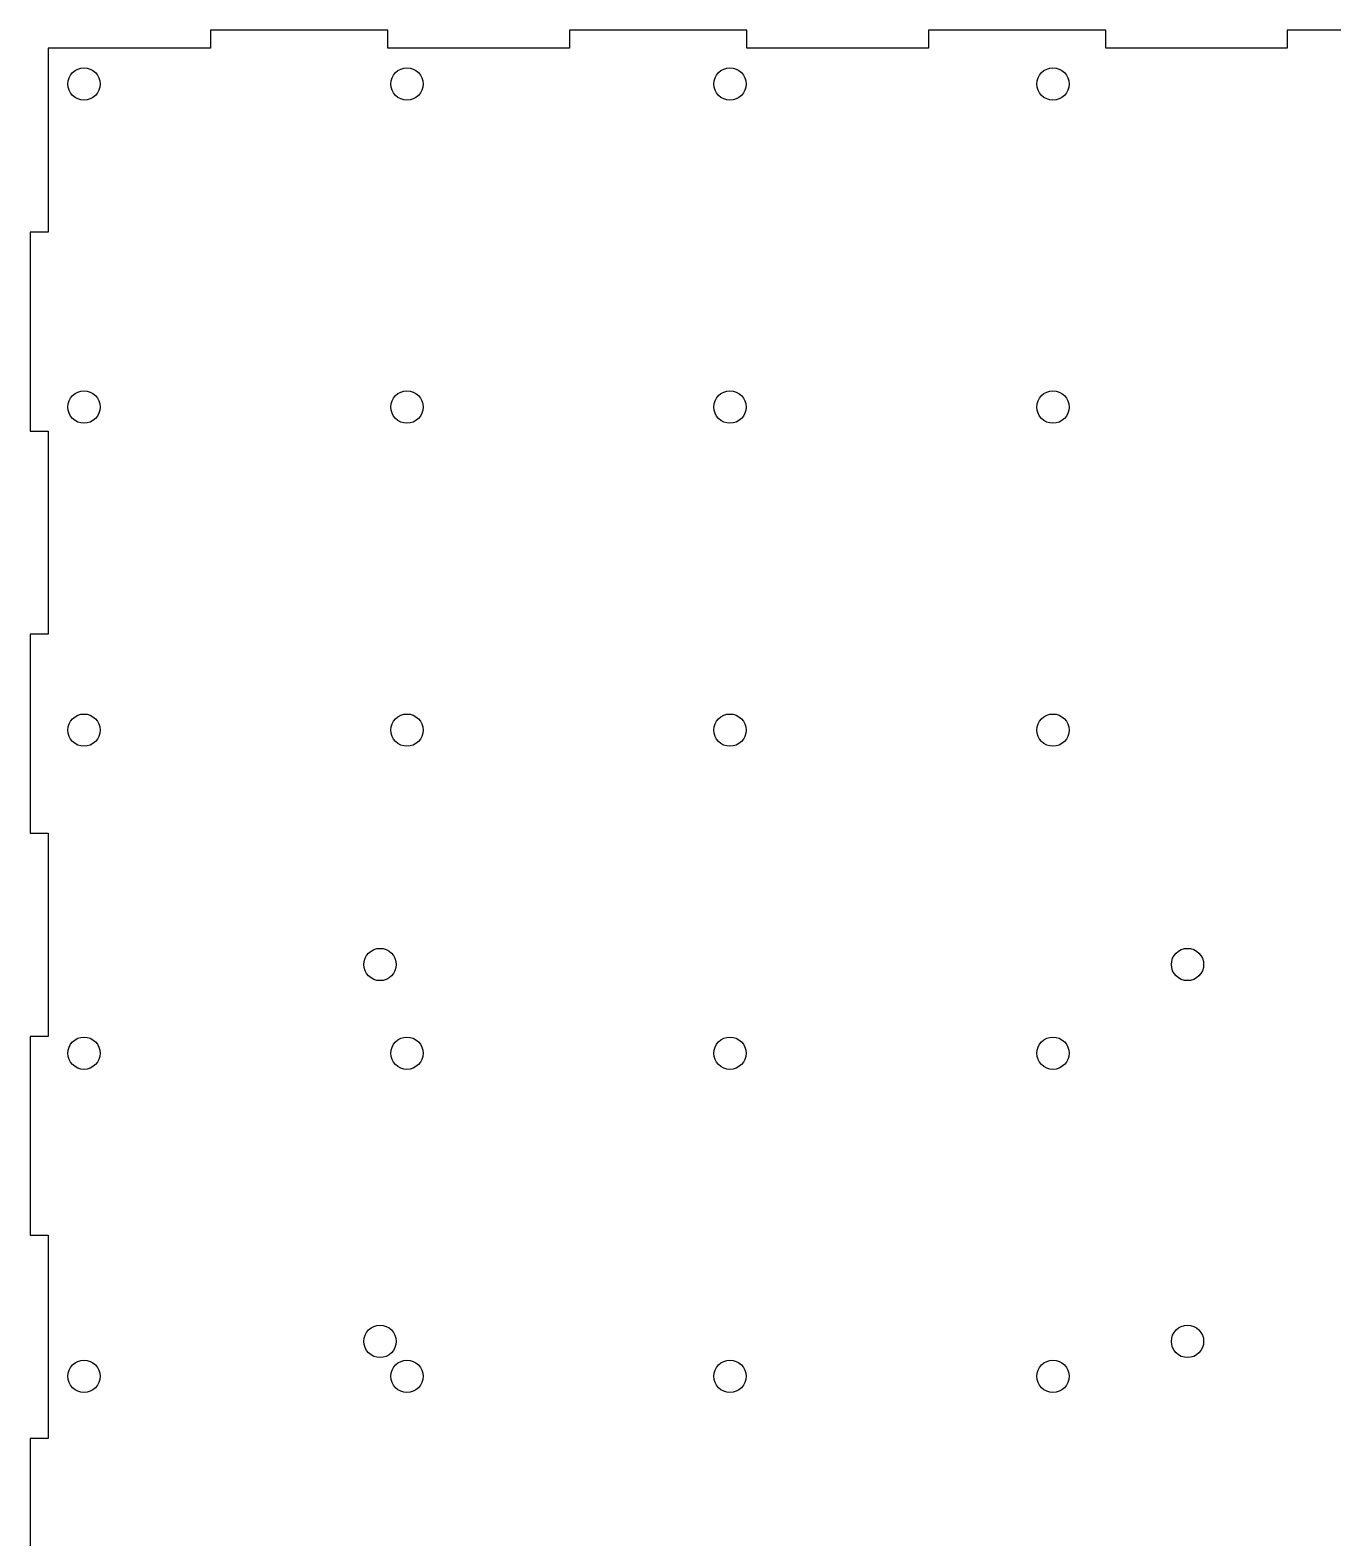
# Model space of a CAD drawing. Header units: metres. Extents: x 0 to 318, y 0 to 356.
# Drawn here: x 0 to 153.7, y 177.8 to 355.6 of the extents above; entities that cross this region are included whole.
import ezdxf

# ---------------------------------------------------------------- set-up
doc = ezdxf.new("R2010")
doc.units = ezdxf.units.M

msp = doc.modelspace()

# ---------------------------------------------------------------- linework, layer by layer
for p, q in [((42.2063, 355.6), (21.2937, 355.6)), ((21.2937, 355.6), (21.2937, 353.473)), ((42.2063, 353.473), (42.2063, 355.6)), ((84.5397, 355.6), (63.627, 355.6)), ((63.627, 355.6), (63.627, 353.473)), ((84.5397, 353.473), (84.5397, 355.6)), ((126.873, 355.6), (105.96, 355.6)), ((105.96, 355.6), (105.96, 353.473)), ((126.873, 353.473), (126.873, 355.6)), ((169.206, 355.6), (148.294, 355.6)), ((148.294, 355.6), (148.294, 353.473)), ((21.2937, 353.473), (2.12697, 353.473)), ((2.12697, 353.473), (2.12697, 331.766)), ((63.627, 353.473), (42.2063, 353.473)), ((105.96, 353.473), (84.5397, 353.473)), ((148.294, 353.473), (126.873, 353.473)), ((4.59, 349.979), (4.76602, 350.308)), ((4.76602, 350.308), (5.00293, 350.597)), ((5.00293, 350.597), (5.29163, 350.834)), ((5.29163, 350.834), (5.62097, 351.01)), ((5.62097, 351.01), (5.97833, 351.118)), ((5.97833, 351.118), (6.34999, 351.155)), ((6.34999, 351.155), (6.72163, 351.118)), ((6.72163, 351.118), (7.07899, 351.01)), ((7.07899, 351.01), (7.40834, 350.834)), ((7.40834, 350.834), (7.69702, 350.597)), ((7.69702, 350.597), (7.93393, 350.308)), ((7.93393, 350.308), (8.10997, 349.979)), ((42.69, 349.979), (42.866, 350.308)), ((42.866, 350.308), (43.1029, 350.597)), ((43.1029, 350.597), (43.3916, 350.834)), ((43.3916, 350.834), (43.721, 351.01)), ((43.721, 351.01), (44.0783, 351.118)), ((44.0783, 351.118), (44.45, 351.155)), ((44.45, 351.155), (44.8216, 351.118)), ((44.8216, 351.118), (45.179, 351.01)), ((45.179, 351.01), (45.5083, 350.834)), ((45.5083, 350.834), (45.797, 350.597)), ((45.797, 350.597), (46.0339, 350.308)), ((46.0339, 350.308), (46.21, 349.979)), ((80.79, 349.979), (80.966, 350.308)), ((80.966, 350.308), (81.2029, 350.597)), ((81.2029, 350.597), (81.4916, 350.834)), ((81.4916, 350.834), (81.821, 351.01)), ((81.821, 351.01), (82.1783, 351.118)), ((82.1783, 351.118), (82.55, 351.155)), ((82.55, 351.155), (82.9216, 351.118)), ((82.9216, 351.118), (83.279, 351.01)), ((83.279, 351.01), (83.6083, 350.834)), ((83.6083, 350.834), (83.897, 350.597)), ((83.897, 350.597), (84.1339, 350.308)), ((84.1339, 350.308), (84.31, 349.979)), ((118.89, 349.979), (119.066, 350.308)), ((119.066, 350.308), (119.303, 350.597)), ((119.303, 350.597), (119.592, 350.834)), ((119.592, 350.834), (119.921, 351.01)), ((119.921, 351.01), (120.278, 351.118)), ((120.278, 351.118), (120.65, 351.155)), ((120.65, 351.155), (121.022, 351.118)), ((121.022, 351.118), (121.379, 351.01)), ((121.379, 351.01), (121.708, 350.834)), ((121.708, 350.834), (121.997, 350.597)), ((121.997, 350.597), (122.234, 350.308)), ((122.234, 350.308), (122.41, 349.979)), ((4.44498, 349.25), (4.48157, 349.622)), ((4.48157, 348.878), (4.44498, 349.25)), ((4.48157, 349.622), (4.59, 349.979)), ((4.59, 348.521), (4.48157, 348.878)), ((4.76602, 348.192), (4.59, 348.521)), ((8.10997, 348.521), (7.93393, 348.192)), ((8.10997, 349.979), (8.21838, 349.622)), ((8.21838, 348.878), (8.10997, 348.521)), ((8.21838, 349.622), (8.25499, 349.25)), ((8.25499, 349.25), (8.21838, 348.878)), ((42.545, 349.25), (42.5816, 349.622)), ((42.5816, 348.878), (42.545, 349.25)), ((42.5816, 349.622), (42.69, 349.979)), ((42.69, 348.521), (42.5816, 348.878)), ((42.866, 348.192), (42.69, 348.521)), ((46.21, 348.521), (46.0339, 348.192)), ((46.21, 349.979), (46.3184, 349.622)), ((46.3184, 348.878), (46.21, 348.521)), ((46.3184, 349.622), (46.355, 349.25)), ((46.355, 349.25), (46.3184, 348.878)), ((80.645, 349.25), (80.6816, 349.622)), ((80.6816, 348.878), (80.645, 349.25)), ((80.6816, 349.622), (80.79, 349.979)), ((80.79, 348.521), (80.6816, 348.878)), ((80.966, 348.192), (80.79, 348.521)), ((84.31, 348.521), (84.1339, 348.192)), ((84.31, 349.979), (84.4184, 349.622)), ((84.4184, 348.878), (84.31, 348.521)), ((84.4184, 349.622), (84.455, 349.25)), ((84.455, 349.25), (84.4184, 348.878)), ((118.745, 349.25), (118.782, 349.622)), ((118.782, 348.878), (118.745, 349.25)), ((118.782, 349.622), (118.89, 349.979)), ((118.89, 348.521), (118.782, 348.878)), ((119.066, 348.192), (118.89, 348.521)), ((122.41, 348.521), (122.234, 348.192)), ((122.41, 349.979), (122.518, 349.622)), ((122.518, 348.878), (122.41, 348.521)), ((122.518, 349.622), (122.555, 349.25)), ((122.555, 349.25), (122.518, 348.878)), ((5.00293, 347.903), (4.76602, 348.192)), ((5.29163, 347.666), (5.00293, 347.903)), ((5.62097, 347.49), (5.29163, 347.666)), ((5.97833, 347.382), (5.62097, 347.49)), ((6.34999, 347.345), (5.97833, 347.382)), ((6.72163, 347.382), (6.34999, 347.345)), ((7.07899, 347.49), (6.72163, 347.382)), ((7.40834, 347.666), (7.07899, 347.49)), ((7.69702, 347.903), (7.40834, 347.666)), ((7.93393, 348.192), (7.69702, 347.903)), ((43.1029, 347.903), (42.866, 348.192)), ((43.3916, 347.666), (43.1029, 347.903)), ((43.721, 347.49), (43.3916, 347.666)), ((44.0783, 347.382), (43.721, 347.49)), ((44.45, 347.345), (44.0783, 347.382)), ((44.8216, 347.382), (44.45, 347.345)), ((45.179, 347.49), (44.8216, 347.382)), ((45.5083, 347.666), (45.179, 347.49)), ((45.797, 347.903), (45.5083, 347.666)), ((46.0339, 348.192), (45.797, 347.903)), ((81.2029, 347.903), (80.966, 348.192)), ((81.4916, 347.666), (81.2029, 347.903)), ((81.821, 347.49), (81.4916, 347.666)), ((82.1783, 347.382), (81.821, 347.49)), ((82.55, 347.345), (82.1783, 347.382)), ((82.9216, 347.382), (82.55, 347.345)), ((83.279, 347.49), (82.9216, 347.382)), ((83.6083, 347.666), (83.279, 347.49)), ((83.897, 347.903), (83.6083, 347.666)), ((84.1339, 348.192), (83.897, 347.903)), ((119.303, 347.903), (119.066, 348.192)), ((119.592, 347.666), (119.303, 347.903)), ((119.921, 347.49), (119.592, 347.666)), ((120.278, 347.382), (119.921, 347.49)), ((120.65, 347.345), (120.278, 347.382)), ((121.022, 347.382), (120.65, 347.345)), ((121.379, 347.49), (121.022, 347.382)), ((121.708, 347.666), (121.379, 347.49)), ((121.997, 347.903), (121.708, 347.666)), ((122.234, 348.192), (121.997, 347.903)), ((2.12697, 331.766), (0, 331.766)), ((0, 331.766), (0, 308.314)), ((5.62097, 312.91), (5.97833, 313.018)), ((5.97833, 313.018), (6.34999, 313.055)), ((6.34999, 313.055), (6.72163, 313.018)), ((6.72163, 313.018), (7.07899, 312.91)), ((43.721, 312.91), (44.0783, 313.018)), ((44.0783, 313.018), (44.45, 313.055)), ((44.45, 313.055), (44.8216, 313.018)), ((44.8216, 313.018), (45.179, 312.91)), ((81.821, 312.91), (82.1783, 313.018)), ((82.1783, 313.018), (82.55, 313.055)), ((82.55, 313.055), (82.9216, 313.018)), ((82.9216, 313.018), (83.279, 312.91)), ((119.921, 312.91), (120.278, 313.018)), ((120.278, 313.018), (120.65, 313.055)), ((120.65, 313.055), (121.022, 313.018)), ((121.022, 313.018), (121.379, 312.91)), ((4.44498, 311.15), (4.48157, 311.522)), ((4.48157, 311.522), (4.59, 311.879)), ((4.59, 311.879), (4.76602, 312.208)), ((4.76602, 312.208), (5.00293, 312.497)), ((5.00293, 312.497), (5.29163, 312.734)), ((5.29163, 312.734), (5.62097, 312.91)), ((7.07899, 312.91), (7.40834, 312.734)), ((7.40834, 312.734), (7.69702, 312.497)), ((7.69702, 312.497), (7.93393, 312.208)), ((7.93393, 312.208), (8.10997, 311.879)), ((8.10997, 311.879), (8.21838, 311.522)), ((8.21838, 311.522), (8.25499, 311.15)), ((42.545, 311.15), (42.5816, 311.522)), ((42.5816, 311.522), (42.69, 311.879)), ((42.69, 311.879), (42.866, 312.208)), ((42.866, 312.208), (43.1029, 312.497)), ((43.1029, 312.497), (43.3916, 312.734)), ((43.3916, 312.734), (43.721, 312.91)), ((45.179, 312.91), (45.5083, 312.734)), ((45.5083, 312.734), (45.797, 312.497)), ((45.797, 312.497), (46.0339, 312.208)), ((46.0339, 312.208), (46.21, 311.879)), ((46.21, 311.879), (46.3184, 311.522)), ((46.3184, 311.522), (46.355, 311.15)), ((80.645, 311.15), (80.6816, 311.522)), ((80.6816, 311.522), (80.79, 311.879)), ((80.79, 311.879), (80.966, 312.208)), ((80.966, 312.208), (81.2029, 312.497)), ((81.2029, 312.497), (81.4916, 312.734)), ((81.4916, 312.734), (81.821, 312.91)), ((83.279, 312.91), (83.6083, 312.734)), ((83.6083, 312.734), (83.897, 312.497)), ((83.897, 312.497), (84.1339, 312.208)), ((84.1339, 312.208), (84.31, 311.879)), ((84.31, 311.879), (84.4184, 311.522)), ((84.4184, 311.522), (84.455, 311.15)), ((118.745, 311.15), (118.782, 311.522)), ((118.782, 311.522), (118.89, 311.879)), ((118.89, 311.879), (119.066, 312.208)), ((119.066, 312.208), (119.303, 312.497)), ((119.303, 312.497), (119.592, 312.734)), ((119.592, 312.734), (119.921, 312.91)), ((121.379, 312.91), (121.708, 312.734)), ((121.708, 312.734), (121.997, 312.497)), ((121.997, 312.497), (122.234, 312.208)), ((122.234, 312.208), (122.41, 311.879)), ((122.41, 311.879), (122.518, 311.522)), ((122.518, 311.522), (122.555, 311.15)), ((4.48157, 310.778), (4.44498, 311.15)), ((4.59, 310.421), (4.48157, 310.778)), ((4.76602, 310.092), (4.59, 310.421)), ((5.00293, 309.803), (4.76602, 310.092)), ((5.29163, 309.566), (5.00293, 309.803)), ((5.62097, 309.39), (5.29163, 309.566)), ((5.97833, 309.282), (5.62097, 309.39)), ((7.07899, 309.39), (6.72163, 309.282)), ((7.40834, 309.566), (7.07899, 309.39)), ((7.69702, 309.803), (7.40834, 309.566)), ((7.93393, 310.092), (7.69702, 309.803)), ((8.10997, 310.421), (7.93393, 310.092)), ((8.21838, 310.778), (8.10997, 310.421)), ((8.25499, 311.15), (8.21838, 310.778)), ((42.5816, 310.778), (42.545, 311.15)), ((42.69, 310.421), (42.5816, 310.778)), ((42.866, 310.092), (42.69, 310.421)), ((43.1029, 309.803), (42.866, 310.092)), ((43.3916, 309.566), (43.1029, 309.803)), ((43.721, 309.39), (43.3916, 309.566)), ((44.0783, 309.282), (43.721, 309.39)), ((45.179, 309.39), (44.8216, 309.282)), ((45.5083, 309.566), (45.179, 309.39)), ((45.797, 309.803), (45.5083, 309.566)), ((46.0339, 310.092), (45.797, 309.803)), ((46.21, 310.421), (46.0339, 310.092)), ((46.3184, 310.778), (46.21, 310.421)), ((46.355, 311.15), (46.3184, 310.778)), ((80.6816, 310.778), (80.645, 311.15)), ((80.79, 310.421), (80.6816, 310.778)), ((80.966, 310.092), (80.79, 310.421)), ((81.2029, 309.803), (80.966, 310.092)), ((81.4916, 309.566), (81.2029, 309.803)), ((81.821, 309.39), (81.4916, 309.566)), ((82.1783, 309.282), (81.821, 309.39)), ((83.279, 309.39), (82.9216, 309.282)), ((83.6083, 309.566), (83.279, 309.39)), ((83.897, 309.803), (83.6083, 309.566)), ((84.1339, 310.092), (83.897, 309.803)), ((84.31, 310.421), (84.1339, 310.092)), ((84.4184, 310.778), (84.31, 310.421)), ((84.455, 311.15), (84.4184, 310.778)), ((118.782, 310.778), (118.745, 311.15)), ((118.89, 310.421), (118.782, 310.778)), ((119.066, 310.092), (118.89, 310.421)), ((119.303, 309.803), (119.066, 310.092)), ((119.592, 309.566), (119.303, 309.803)), ((119.921, 309.39), (119.592, 309.566)), ((120.278, 309.282), (119.921, 309.39)), ((121.379, 309.39), (121.022, 309.282)), ((121.708, 309.566), (121.379, 309.39)), ((121.997, 309.803), (121.708, 309.566)), ((122.234, 310.092), (121.997, 309.803)), ((122.41, 310.421), (122.234, 310.092)), ((122.518, 310.778), (122.41, 310.421)), ((122.555, 311.15), (122.518, 310.778)), ((0, 308.314), (2.12697, 308.314)), ((2.12697, 308.314), (2.12697, 284.353)), ((6.34999, 309.245), (5.97833, 309.282)), ((6.72163, 309.282), (6.34999, 309.245)), ((44.45, 309.245), (44.0783, 309.282)), ((44.8216, 309.282), (44.45, 309.245)), ((82.55, 309.245), (82.1783, 309.282)), ((82.9216, 309.282), (82.55, 309.245)), ((120.65, 309.245), (120.278, 309.282)), ((121.022, 309.282), (120.65, 309.245)), ((2.12697, 284.353), (0, 284.353)), ((0, 284.353), (0, 260.9)), ((4.59, 273.779), (4.76602, 274.108)), ((4.76602, 274.108), (5.00293, 274.397)), ((5.00293, 274.397), (5.29163, 274.634)), ((5.29163, 274.634), (5.62097, 274.81)), ((5.62097, 274.81), (5.97833, 274.918)), ((5.97833, 274.918), (6.34999, 274.955)), ((6.34999, 274.955), (6.72163, 274.918)), ((6.72163, 274.918), (7.07899, 274.81)), ((7.07899, 274.81), (7.40834, 274.634)), ((7.40834, 274.634), (7.69702, 274.397)), ((7.69702, 274.397), (7.93393, 274.108)), ((7.93393, 274.108), (8.10997, 273.779)), ((42.69, 273.779), (42.866, 274.108)), ((42.866, 274.108), (43.1029, 274.397)), ((43.1029, 274.397), (43.3916, 274.634)), ((43.3916, 274.634), (43.721, 274.81)), ((43.721, 274.81), (44.0783, 274.918)), ((44.0783, 274.918), (44.45, 274.955)), ((44.45, 274.955), (44.8216, 274.918)), ((44.8216, 274.918), (45.179, 274.81)), ((45.179, 274.81), (45.5083, 274.634)), ((45.5083, 274.634), (45.797, 274.397)), ((45.797, 274.397), (46.0339, 274.108)), ((46.0339, 274.108), (46.21, 273.779)), ((80.79, 273.779), (80.966, 274.108)), ((80.966, 274.108), (81.2029, 274.397)), ((81.2029, 274.397), (81.4916, 274.634)), ((81.4916, 274.634), (81.821, 274.81)), ((81.821, 274.81), (82.1783, 274.918)), ((82.1783, 274.918), (82.55, 274.955)), ((82.55, 274.955), (82.9216, 274.918)), ((82.9216, 274.918), (83.279, 274.81)), ((83.279, 274.81), (83.6083, 274.634)), ((83.6083, 274.634), (83.897, 274.397)), ((83.897, 274.397), (84.1339, 274.108)), ((84.1339, 274.108), (84.31, 273.779)), ((118.89, 273.779), (119.066, 274.108)), ((119.066, 274.108), (119.303, 274.397)), ((119.303, 274.397), (119.592, 274.634)), ((119.592, 274.634), (119.921, 274.81)), ((119.921, 274.81), (120.278, 274.918)), ((120.278, 274.918), (120.65, 274.955)), ((120.65, 274.955), (121.022, 274.918)), ((121.022, 274.918), (121.379, 274.81)), ((121.379, 274.81), (121.708, 274.634)), ((121.708, 274.634), (121.997, 274.397)), ((121.997, 274.397), (122.234, 274.108)), ((122.234, 274.108), (122.41, 273.779)), ((4.44498, 273.05), (4.48157, 273.422)), ((4.48157, 272.678), (4.44498, 273.05)), ((4.48157, 273.422), (4.59, 273.779)), ((4.59, 272.321), (4.48157, 272.678)), ((4.76602, 271.992), (4.59, 272.321)), ((8.10997, 272.321), (7.93393, 271.992)), ((8.10997, 273.779), (8.21838, 273.422)), ((8.21838, 272.678), (8.10997, 272.321)), ((8.21838, 273.422), (8.25499, 273.05)), ((8.25499, 273.05), (8.21838, 272.678)), ((42.545, 273.05), (42.5816, 273.422)), ((42.5816, 272.678), (42.545, 273.05)), ((42.5816, 273.422), (42.69, 273.779)), ((42.69, 272.321), (42.5816, 272.678)), ((42.866, 271.992), (42.69, 272.321)), ((46.21, 272.321), (46.0339, 271.992)), ((46.21, 273.779), (46.3184, 273.422)), ((46.3184, 272.678), (46.21, 272.321)), ((46.3184, 273.422), (46.355, 273.05)), ((46.355, 273.05), (46.3184, 272.678)), ((80.645, 273.05), (80.6816, 273.422)), ((80.6816, 272.678), (80.645, 273.05)), ((80.6816, 273.422), (80.79, 273.779)), ((80.79, 272.321), (80.6816, 272.678)), ((80.966, 271.992), (80.79, 272.321)), ((84.31, 272.321), (84.1339, 271.992)), ((84.31, 273.779), (84.4184, 273.422)), ((84.4184, 272.678), (84.31, 272.321)), ((84.4184, 273.422), (84.455, 273.05)), ((84.455, 273.05), (84.4184, 272.678)), ((118.745, 273.05), (118.782, 273.422)), ((118.782, 272.678), (118.745, 273.05)), ((118.782, 273.422), (118.89, 273.779)), ((118.89, 272.321), (118.782, 272.678)), ((119.066, 271.992), (118.89, 272.321)), ((122.41, 272.321), (122.234, 271.992)), ((122.41, 273.779), (122.518, 273.422)), ((122.518, 272.678), (122.41, 272.321)), ((122.518, 273.422), (122.555, 273.05)), ((122.555, 273.05), (122.518, 272.678)), ((5.00293, 271.703), (4.76602, 271.992)), ((5.29163, 271.466), (5.00293, 271.703)), ((5.62097, 271.29), (5.29163, 271.466)), ((5.97833, 271.182), (5.62097, 271.29)), ((6.34999, 271.145), (5.97833, 271.182)), ((6.72163, 271.182), (6.34999, 271.145)), ((7.07899, 271.29), (6.72163, 271.182)), ((7.40834, 271.466), (7.07899, 271.29)), ((7.69702, 271.703), (7.40834, 271.466)), ((7.93393, 271.992), (7.69702, 271.703)), ((43.1029, 271.703), (42.866, 271.992)), ((43.3916, 271.466), (43.1029, 271.703)), ((43.721, 271.29), (43.3916, 271.466)), ((44.0783, 271.182), (43.721, 271.29)), ((44.45, 271.145), (44.0783, 271.182)), ((44.8216, 271.182), (44.45, 271.145)), ((45.179, 271.29), (44.8216, 271.182)), ((45.5083, 271.466), (45.179, 271.29)), ((45.797, 271.703), (45.5083, 271.466)), ((46.0339, 271.992), (45.797, 271.703)), ((81.2029, 271.703), (80.966, 271.992)), ((81.4916, 271.466), (81.2029, 271.703)), ((81.821, 271.29), (81.4916, 271.466)), ((82.1783, 271.182), (81.821, 271.29)), ((82.55, 271.145), (82.1783, 271.182)), ((82.9216, 271.182), (82.55, 271.145)), ((83.279, 271.29), (82.9216, 271.182)), ((83.6083, 271.466), (83.279, 271.29)), ((83.897, 271.703), (83.6083, 271.466)), ((84.1339, 271.992), (83.897, 271.703)), ((119.303, 271.703), (119.066, 271.992)), ((119.592, 271.466), (119.303, 271.703)), ((119.921, 271.29), (119.592, 271.466)), ((120.278, 271.182), (119.921, 271.29)), ((120.65, 271.145), (120.278, 271.182)), ((121.022, 271.182), (120.65, 271.145)), ((121.379, 271.29), (121.022, 271.182)), ((121.708, 271.466), (121.379, 271.29)), ((121.997, 271.703), (121.708, 271.466)), ((122.234, 271.992), (121.997, 271.703)), ((0, 260.9), (2.12697, 260.9)), ((2.12697, 260.9), (2.12697, 236.94)), ((40.2167, 246.999), (40.546, 247.175)), ((40.546, 247.175), (40.9034, 247.283)), ((40.9034, 247.283), (41.275, 247.32)), ((41.275, 247.32), (41.6466, 247.283)), ((41.6466, 247.283), (42.004, 247.175)), ((42.004, 247.175), (42.3333, 246.999)), ((135.467, 246.999), (135.796, 247.175)), ((135.796, 247.175), (136.153, 247.283)), ((136.153, 247.283), (136.525, 247.32)), ((136.525, 247.32), (136.897, 247.283)), ((136.897, 247.283), (137.254, 247.175)), ((137.254, 247.175), (137.583, 246.999)), ((39.37, 245.415), (39.4066, 245.786)), ((39.4066, 245.043), (39.37, 245.415)), ((39.4066, 245.786), (39.515, 246.144)), ((39.515, 246.144), (39.6911, 246.473)), ((39.6911, 246.473), (39.928, 246.762)), ((39.928, 246.762), (40.2167, 246.999)), ((42.3333, 246.999), (42.622, 246.762)), ((42.622, 246.762), (42.8589, 246.473)), ((42.8589, 246.473), (43.035, 246.144)), ((43.035, 246.144), (43.1434, 245.786)), ((43.1434, 245.786), (43.18, 245.415)), ((43.18, 245.415), (43.1434, 245.043)), ((134.62, 245.415), (134.657, 245.786)), ((134.657, 245.043), (134.62, 245.415)), ((134.657, 245.786), (134.765, 246.144)), ((134.765, 246.144), (134.941, 246.473)), ((134.941, 246.473), (135.178, 246.762)), ((135.178, 246.762), (135.467, 246.999)), ((137.583, 246.999), (137.872, 246.762)), ((137.872, 246.762), (138.109, 246.473)), ((138.109, 246.473), (138.285, 246.144)), ((138.285, 246.144), (138.393, 245.786)), ((138.393, 245.786), (138.43, 245.415)), ((138.43, 245.415), (138.393, 245.043)), ((39.515, 244.686), (39.4066, 245.043)), ((39.6911, 244.356), (39.515, 244.686)), ((39.928, 244.068), (39.6911, 244.356)), ((40.2167, 243.831), (39.928, 244.068)), ((40.546, 243.655), (40.2167, 243.831)), ((40.9034, 243.546), (40.546, 243.655)), ((42.004, 243.655), (41.6466, 243.546)), ((42.3333, 243.831), (42.004, 243.655)), ((42.622, 244.068), (42.3333, 243.831)), ((42.8589, 244.356), (42.622, 244.068)), ((43.035, 244.686), (42.8589, 244.356)), ((43.1434, 245.043), (43.035, 244.686)), ((134.765, 244.686), (134.657, 245.043)), ((134.941, 244.356), (134.765, 244.686)), ((135.178, 244.068), (134.941, 244.356)), ((135.467, 243.831), (135.178, 244.068)), ((135.796, 243.655), (135.467, 243.831)), ((136.153, 243.546), (135.796, 243.655)), ((137.254, 243.655), (136.897, 243.546)), ((137.583, 243.831), (137.254, 243.655)), ((137.872, 244.068), (137.583, 243.831)), ((138.109, 244.356), (137.872, 244.068)), ((138.285, 244.686), (138.109, 244.356)), ((138.393, 245.043), (138.285, 244.686)), ((41.275, 243.51), (40.9034, 243.546)), ((41.6466, 243.546), (41.275, 243.51)), ((136.525, 243.51), (136.153, 243.546)), ((136.897, 243.546), (136.525, 243.51)), ((2.12697, 236.94), (0, 236.94)), ((0, 236.94), (0, 213.487)), ((5.00293, 236.297), (5.29163, 236.534)), ((5.29163, 236.534), (5.62097, 236.71)), ((5.62097, 236.71), (5.97833, 236.818)), ((5.97833, 236.818), (6.34999, 236.855)), ((6.34999, 236.855), (6.72163, 236.818)), ((6.72163, 236.818), (7.07899, 236.71)), ((7.07899, 236.71), (7.40834, 236.534)), ((7.40834, 236.534), (7.69702, 236.297)), ((43.1029, 236.297), (43.3916, 236.534)), ((43.3916, 236.534), (43.721, 236.71)), ((43.721, 236.71), (44.0783, 236.818)), ((44.0783, 236.818), (44.45, 236.855)), ((44.45, 236.855), (44.8216, 236.818)), ((44.8216, 236.818), (45.179, 236.71)), ((45.179, 236.71), (45.5083, 236.534)), ((45.5083, 236.534), (45.797, 236.297)), ((81.2029, 236.297), (81.4916, 236.534)), ((81.4916, 236.534), (81.821, 236.71)), ((81.821, 236.71), (82.1783, 236.818)), ((82.1783, 236.818), (82.55, 236.855)), ((82.55, 236.855), (82.9216, 236.818)), ((82.9216, 236.818), (83.279, 236.71)), ((83.279, 236.71), (83.6083, 236.534)), ((83.6083, 236.534), (83.897, 236.297)), ((119.303, 236.297), (119.592, 236.534)), ((119.592, 236.534), (119.921, 236.71)), ((119.921, 236.71), (120.278, 236.818)), ((120.278, 236.818), (120.65, 236.855)), ((120.65, 236.855), (121.022, 236.818)), ((121.022, 236.818), (121.379, 236.71)), ((121.379, 236.71), (121.708, 236.534)), ((121.708, 236.534), (121.997, 236.297)), ((4.44498, 234.95), (4.48157, 235.322)), ((4.48157, 234.578), (4.44498, 234.95)), ((4.48157, 235.322), (4.59, 235.679)), ((4.59, 235.679), (4.76602, 236.008)), ((4.76602, 236.008), (5.00293, 236.297)), ((7.69702, 236.297), (7.93393, 236.008)), ((7.93393, 236.008), (8.10997, 235.679)), ((8.10997, 235.679), (8.21838, 235.322)), ((8.21838, 235.322), (8.25499, 234.95)), ((8.25499, 234.95), (8.21838, 234.578)), ((42.545, 234.95), (42.5816, 235.322)), ((42.5816, 234.578), (42.545, 234.95)), ((42.5816, 235.322), (42.69, 235.679)), ((42.69, 235.679), (42.866, 236.008)), ((42.866, 236.008), (43.1029, 236.297)), ((45.797, 236.297), (46.0339, 236.008)), ((46.0339, 236.008), (46.21, 235.679)), ((46.21, 235.679), (46.3184, 235.322)), ((46.3184, 235.322), (46.355, 234.95)), ((46.355, 234.95), (46.3184, 234.578)), ((80.645, 234.95), (80.6816, 235.322)), ((80.6816, 234.578), (80.645, 234.95)), ((80.6816, 235.322), (80.79, 235.679)), ((80.79, 235.679), (80.966, 236.008)), ((80.966, 236.008), (81.2029, 236.297)), ((83.897, 236.297), (84.1339, 236.008)), ((84.1339, 236.008), (84.31, 235.679)), ((84.31, 235.679), (84.4184, 235.322)), ((84.4184, 235.322), (84.455, 234.95)), ((84.455, 234.95), (84.4184, 234.578)), ((118.745, 234.95), (118.782, 235.322)), ((118.782, 234.578), (118.745, 234.95)), ((118.782, 235.322), (118.89, 235.679)), ((118.89, 235.679), (119.066, 236.008)), ((119.066, 236.008), (119.303, 236.297)), ((121.997, 236.297), (122.234, 236.008)), ((122.234, 236.008), (122.41, 235.679)), ((122.41, 235.679), (122.518, 235.322)), ((122.518, 235.322), (122.555, 234.95)), ((122.555, 234.95), (122.518, 234.578)), ((4.59, 234.221), (4.48157, 234.578)), ((4.76602, 233.892), (4.59, 234.221)), ((5.00293, 233.603), (4.76602, 233.892)), ((5.29163, 233.366), (5.00293, 233.603)), ((5.62097, 233.19), (5.29163, 233.366)), ((5.97833, 233.082), (5.62097, 233.19)), ((6.34999, 233.045), (5.97833, 233.082)), ((6.72163, 233.082), (6.34999, 233.045)), ((7.07899, 233.19), (6.72163, 233.082)), ((7.40834, 233.366), (7.07899, 233.19)), ((7.69702, 233.603), (7.40834, 233.366)), ((7.93393, 233.892), (7.69702, 233.603)), ((8.10997, 234.221), (7.93393, 233.892)), ((8.21838, 234.578), (8.10997, 234.221)), ((42.69, 234.221), (42.5816, 234.578)), ((42.866, 233.892), (42.69, 234.221)), ((43.1029, 233.603), (42.866, 233.892)), ((43.3916, 233.366), (43.1029, 233.603)), ((43.721, 233.19), (43.3916, 233.366)), ((44.0783, 233.082), (43.721, 233.19)), ((44.45, 233.045), (44.0783, 233.082)), ((44.8216, 233.082), (44.45, 233.045)), ((45.179, 233.19), (44.8216, 233.082)), ((45.5083, 233.366), (45.179, 233.19)), ((45.797, 233.603), (45.5083, 233.366)), ((46.0339, 233.892), (45.797, 233.603)), ((46.21, 234.221), (46.0339, 233.892)), ((46.3184, 234.578), (46.21, 234.221)), ((80.79, 234.221), (80.6816, 234.578)), ((80.966, 233.892), (80.79, 234.221)), ((81.2029, 233.603), (80.966, 233.892)), ((81.4916, 233.366), (81.2029, 233.603)), ((81.821, 233.19), (81.4916, 233.366)), ((82.1783, 233.082), (81.821, 233.19)), ((82.55, 233.045), (82.1783, 233.082)), ((82.9216, 233.082), (82.55, 233.045)), ((83.279, 233.19), (82.9216, 233.082)), ((83.6083, 233.366), (83.279, 233.19)), ((83.897, 233.603), (83.6083, 233.366)), ((84.1339, 233.892), (83.897, 233.603)), ((84.31, 234.221), (84.1339, 233.892)), ((84.4184, 234.578), (84.31, 234.221)), ((118.89, 234.221), (118.782, 234.578)), ((119.066, 233.892), (118.89, 234.221)), ((119.303, 233.603), (119.066, 233.892)), ((119.592, 233.366), (119.303, 233.603)), ((119.921, 233.19), (119.592, 233.366)), ((120.278, 233.082), (119.921, 233.19)), ((120.65, 233.045), (120.278, 233.082)), ((121.022, 233.082), (120.65, 233.045)), ((121.379, 233.19), (121.022, 233.082)), ((121.708, 233.366), (121.379, 233.19)), ((121.997, 233.603), (121.708, 233.366)), ((122.234, 233.892), (121.997, 233.603)), ((122.41, 234.221), (122.234, 233.892)), ((122.518, 234.578), (122.41, 234.221)), ((0, 213.487), (2.12697, 213.487)), ((2.12697, 213.487), (2.12697, 189.526)), ((40.2167, 202.549), (40.546, 202.725)), ((40.546, 202.725), (40.9034, 202.833)), ((40.9034, 202.833), (41.275, 202.87)), ((41.275, 202.87), (41.6466, 202.833)), ((41.6466, 202.833), (42.004, 202.725)), ((42.004, 202.725), (42.3333, 202.549)), ((135.467, 202.549), (135.796, 202.725)), ((135.796, 202.725), (136.153, 202.833)), ((136.153, 202.833), (136.525, 202.87)), ((136.525, 202.87), (136.897, 202.833)), ((136.897, 202.833), (137.254, 202.725)), ((137.254, 202.725), (137.583, 202.549)), ((39.37, 200.965), (39.4066, 201.336)), ((39.4066, 200.593), (39.37, 200.965)), ((39.4066, 201.336), (39.515, 201.694)), ((39.515, 201.694), (39.6911, 202.023)), ((39.6911, 202.023), (39.928, 202.312)), ((39.928, 202.312), (40.2167, 202.549)), ((42.3333, 202.549), (42.622, 202.312)), ((42.622, 202.312), (42.8589, 202.023)), ((42.8589, 202.023), (43.035, 201.694)), ((43.035, 201.694), (43.1434, 201.336)), ((43.1434, 201.336), (43.18, 200.965)), ((43.18, 200.965), (43.1434, 200.593)), ((134.62, 200.965), (134.657, 201.336)), ((134.657, 200.593), (134.62, 200.965)), ((134.657, 201.336), (134.765, 201.694)), ((134.765, 201.694), (134.941, 202.023)), ((134.941, 202.023), (135.178, 202.312)), ((135.178, 202.312), (135.467, 202.549)), ((137.583, 202.549), (137.872, 202.312)), ((137.872, 202.312), (138.109, 202.023)), ((138.109, 202.023), (138.285, 201.694)), ((138.285, 201.694), (138.393, 201.336)), ((138.393, 201.336), (138.43, 200.965)), ((138.43, 200.965), (138.393, 200.593)), ((39.515, 200.236), (39.4066, 200.593)), ((39.6911, 199.906), (39.515, 200.236)), ((39.928, 199.618), (39.6911, 199.906)), ((40.2167, 199.381), (39.928, 199.618)), ((40.546, 199.205), (40.2167, 199.381)), ((40.9034, 199.096), (40.546, 199.205)), ((42.004, 199.205), (41.6466, 199.096)), ((42.3333, 199.381), (42.004, 199.205)), ((42.622, 199.618), (42.3333, 199.381)), ((42.8589, 199.906), (42.622, 199.618)), ((43.035, 200.236), (42.8589, 199.906)), ((43.1434, 200.593), (43.035, 200.236)), ((134.765, 200.236), (134.657, 200.593)), ((134.941, 199.906), (134.765, 200.236)), ((135.178, 199.618), (134.941, 199.906)), ((135.467, 199.381), (135.178, 199.618)), ((135.796, 199.205), (135.467, 199.381)), ((136.153, 199.096), (135.796, 199.205)), ((137.254, 199.205), (136.897, 199.096)), ((137.583, 199.381), (137.254, 199.205)), ((137.872, 199.618), (137.583, 199.381)), ((138.109, 199.906), (137.872, 199.618)), ((138.285, 200.236), (138.109, 199.906)), ((138.393, 200.593), (138.285, 200.236)), ((4.48157, 197.222), (4.59, 197.579)), ((4.59, 197.579), (4.76602, 197.908)), ((4.76602, 197.908), (5.00293, 198.197)), ((5.00293, 198.197), (5.29163, 198.434)), ((5.29163, 198.434), (5.62097, 198.61)), ((5.62097, 198.61), (5.97833, 198.718)), ((5.97833, 198.718), (6.34999, 198.755)), ((6.34999, 198.755), (6.72163, 198.718)), ((6.72163, 198.718), (7.07899, 198.61)), ((7.07899, 198.61), (7.40834, 198.434)), ((7.40834, 198.434), (7.69702, 198.197)), ((7.69702, 198.197), (7.93393, 197.908)), ((7.93393, 197.908), (8.10997, 197.579)), ((8.10997, 197.579), (8.21838, 197.222)), ((41.275, 199.06), (40.9034, 199.096)), ((41.6466, 199.096), (41.275, 199.06)), ((42.5816, 197.222), (42.69, 197.579)), ((42.69, 197.579), (42.866, 197.908)), ((42.866, 197.908), (43.1029, 198.197)), ((43.1029, 198.197), (43.3916, 198.434)), ((43.3916, 198.434), (43.721, 198.61)), ((43.721, 198.61), (44.0783, 198.718)), ((44.0783, 198.718), (44.45, 198.755)), ((44.45, 198.755), (44.8216, 198.718)), ((44.8216, 198.718), (45.179, 198.61)), ((45.179, 198.61), (45.5083, 198.434)), ((45.5083, 198.434), (45.797, 198.197)), ((45.797, 198.197), (46.0339, 197.908)), ((46.0339, 197.908), (46.21, 197.579)), ((46.21, 197.579), (46.3184, 197.222)), ((80.6816, 197.222), (80.79, 197.579)), ((80.79, 197.579), (80.966, 197.908)), ((80.966, 197.908), (81.2029, 198.197)), ((81.2029, 198.197), (81.4916, 198.434)), ((81.4916, 198.434), (81.821, 198.61)), ((81.821, 198.61), (82.1783, 198.718)), ((82.1783, 198.718), (82.55, 198.755)), ((82.55, 198.755), (82.9216, 198.718)), ((82.9216, 198.718), (83.279, 198.61)), ((83.279, 198.61), (83.6083, 198.434)), ((83.6083, 198.434), (83.897, 198.197)), ((83.897, 198.197), (84.1339, 197.908)), ((84.1339, 197.908), (84.31, 197.579)), ((84.31, 197.579), (84.4184, 197.222)), ((118.782, 197.222), (118.89, 197.579)), ((118.89, 197.579), (119.066, 197.908)), ((119.066, 197.908), (119.303, 198.197)), ((119.303, 198.197), (119.592, 198.434)), ((119.592, 198.434), (119.921, 198.61)), ((119.921, 198.61), (120.278, 198.718)), ((120.278, 198.718), (120.65, 198.755)), ((120.65, 198.755), (121.022, 198.718)), ((121.022, 198.718), (121.379, 198.61)), ((121.379, 198.61), (121.708, 198.434)), ((121.708, 198.434), (121.997, 198.197)), ((121.997, 198.197), (122.234, 197.908)), ((122.234, 197.908), (122.41, 197.579)), ((122.41, 197.579), (122.518, 197.222)), ((136.525, 199.06), (136.153, 199.096)), ((136.897, 199.096), (136.525, 199.06)), ((4.44498, 196.85), (4.48157, 197.222)), ((4.48157, 196.478), (4.44498, 196.85)), ((4.59, 196.121), (4.48157, 196.478)), ((4.76602, 195.792), (4.59, 196.121)), ((5.00293, 195.503), (4.76602, 195.792)), ((7.93393, 195.792), (7.69702, 195.503)), ((8.10997, 196.121), (7.93393, 195.792)), ((8.21838, 196.478), (8.10997, 196.121)), ((8.21838, 197.222), (8.25499, 196.85)), ((8.25499, 196.85), (8.21838, 196.478)), ((42.545, 196.85), (42.5816, 197.222)), ((42.5816, 196.478), (42.545, 196.85)), ((42.69, 196.121), (42.5816, 196.478)), ((42.866, 195.792), (42.69, 196.121)), ((43.1029, 195.503), (42.866, 195.792)), ((46.0339, 195.792), (45.797, 195.503)), ((46.21, 196.121), (46.0339, 195.792)), ((46.3184, 196.478), (46.21, 196.121)), ((46.3184, 197.222), (46.355, 196.85)), ((46.355, 196.85), (46.3184, 196.478)), ((80.645, 196.85), (80.6816, 197.222)), ((80.6816, 196.478), (80.645, 196.85)), ((80.79, 196.121), (80.6816, 196.478)), ((80.966, 195.792), (80.79, 196.121)), ((81.2029, 195.503), (80.966, 195.792)), ((84.1339, 195.792), (83.897, 195.503)), ((84.31, 196.121), (84.1339, 195.792)), ((84.4184, 196.478), (84.31, 196.121)), ((84.4184, 197.222), (84.455, 196.85)), ((84.455, 196.85), (84.4184, 196.478)), ((118.745, 196.85), (118.782, 197.222)), ((118.782, 196.478), (118.745, 196.85)), ((118.89, 196.121), (118.782, 196.478)), ((119.066, 195.792), (118.89, 196.121)), ((119.303, 195.503), (119.066, 195.792)), ((122.234, 195.792), (121.997, 195.503)), ((122.41, 196.121), (122.234, 195.792)), ((122.518, 196.478), (122.41, 196.121)), ((122.518, 197.222), (122.555, 196.85)), ((122.555, 196.85), (122.518, 196.478)), ((5.29163, 195.266), (5.00293, 195.503)), ((5.62097, 195.09), (5.29163, 195.266)), ((5.97833, 194.982), (5.62097, 195.09)), ((6.34999, 194.945), (5.97833, 194.982)), ((6.72163, 194.982), (6.34999, 194.945)), ((7.07899, 195.09), (6.72163, 194.982)), ((7.40834, 195.266), (7.07899, 195.09)), ((7.69702, 195.503), (7.40834, 195.266)), ((43.3916, 195.266), (43.1029, 195.503)), ((43.721, 195.09), (43.3916, 195.266)), ((44.0783, 194.982), (43.721, 195.09)), ((44.45, 194.945), (44.0783, 194.982)), ((44.8216, 194.982), (44.45, 194.945)), ((45.179, 195.09), (44.8216, 194.982)), ((45.5083, 195.266), (45.179, 195.09)), ((45.797, 195.503), (45.5083, 195.266)), ((81.4916, 195.266), (81.2029, 195.503)), ((81.821, 195.09), (81.4916, 195.266)), ((82.1783, 194.982), (81.821, 195.09)), ((82.55, 194.945), (82.1783, 194.982)), ((82.9216, 194.982), (82.55, 194.945)), ((83.279, 195.09), (82.9216, 194.982)), ((83.6083, 195.266), (83.279, 195.09)), ((83.897, 195.503), (83.6083, 195.266)), ((119.592, 195.266), (119.303, 195.503)), ((119.921, 195.09), (119.592, 195.266)), ((120.278, 194.982), (119.921, 195.09)), ((120.65, 194.945), (120.278, 194.982)), ((121.022, 194.982), (120.65, 194.945)), ((121.379, 195.09), (121.022, 194.982)), ((121.708, 195.266), (121.379, 195.09)), ((121.997, 195.503), (121.708, 195.266)), ((2.12697, 189.526), (0, 189.526)), ((0, 189.526), (0, 166.074))]:
    msp.add_line(p, q)

doc.saveas('drawing.dxf')
